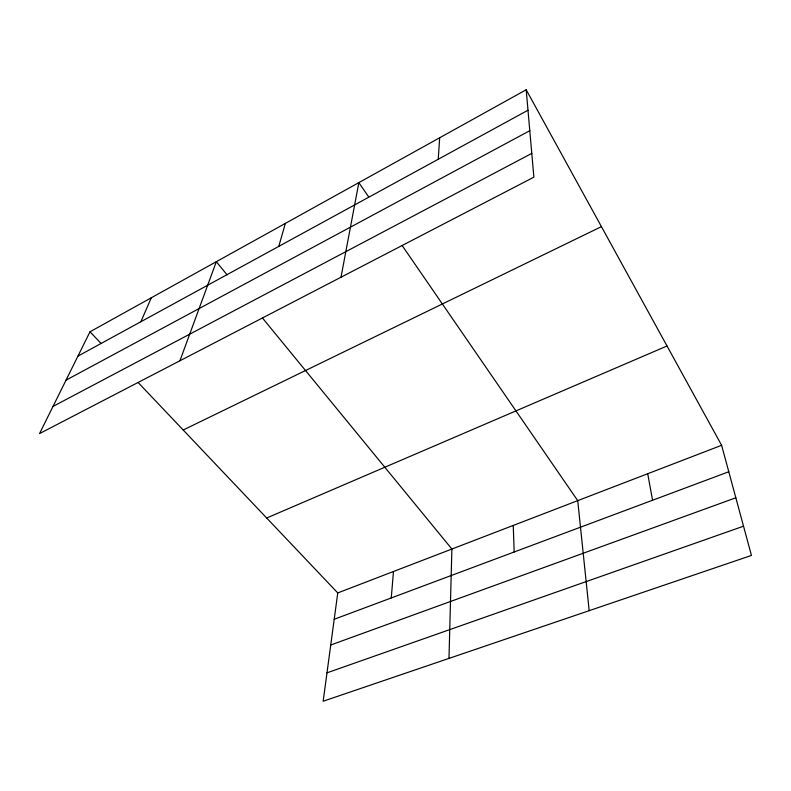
<?xml version="1.0" encoding="UTF-8"?>
<svg xmlns="http://www.w3.org/2000/svg" width="791" height="791" viewBox="0 0 791 791"><rect width="100%" height="100%" fill="white"/><g stroke="black" fill="none" stroke-linecap="round" stroke-linejoin="round"><path stroke-width="1.19" d="M448.981 658.399L451.888 549.043L262.602 318.17M438.244 159.258L439.658 137.782M391.268 597.947L393.463 571.507M138.267 382.646L337.757 592.934L323.163 701.231L751.45 555.43L721.619 445.303L526.193 89.769L90.006 331.785L39.55 433.587L533.876 177.174L526.193 89.769M341 277.216L358.847 182.622L368.655 196.87M278.788 246.377L285.363 223.388M179.923 360.775L216.319 261.702L227.116 274.882M140.847 321.749L151.308 297.772M77.953 356.108L527.993 110.216M66.049 380.135L529.792 130.683M53.007 406.426L531.789 153.385M183.196 430.007L601.427 226.631M266.666 518.006L667.04 345.993M337.757 592.934L721.619 445.303M334.207 619.274L728.788 471.752M330.737 645.001L735.838 497.786M326.99 672.834L743.53 526.193M90.006 331.785L101.011 343.383M402.283 245.734L577.727 500.644L589.176 610.672M647.72 473.73L652.575 500.248M513.24 525.451L514.18 551.989"/></g></svg>
